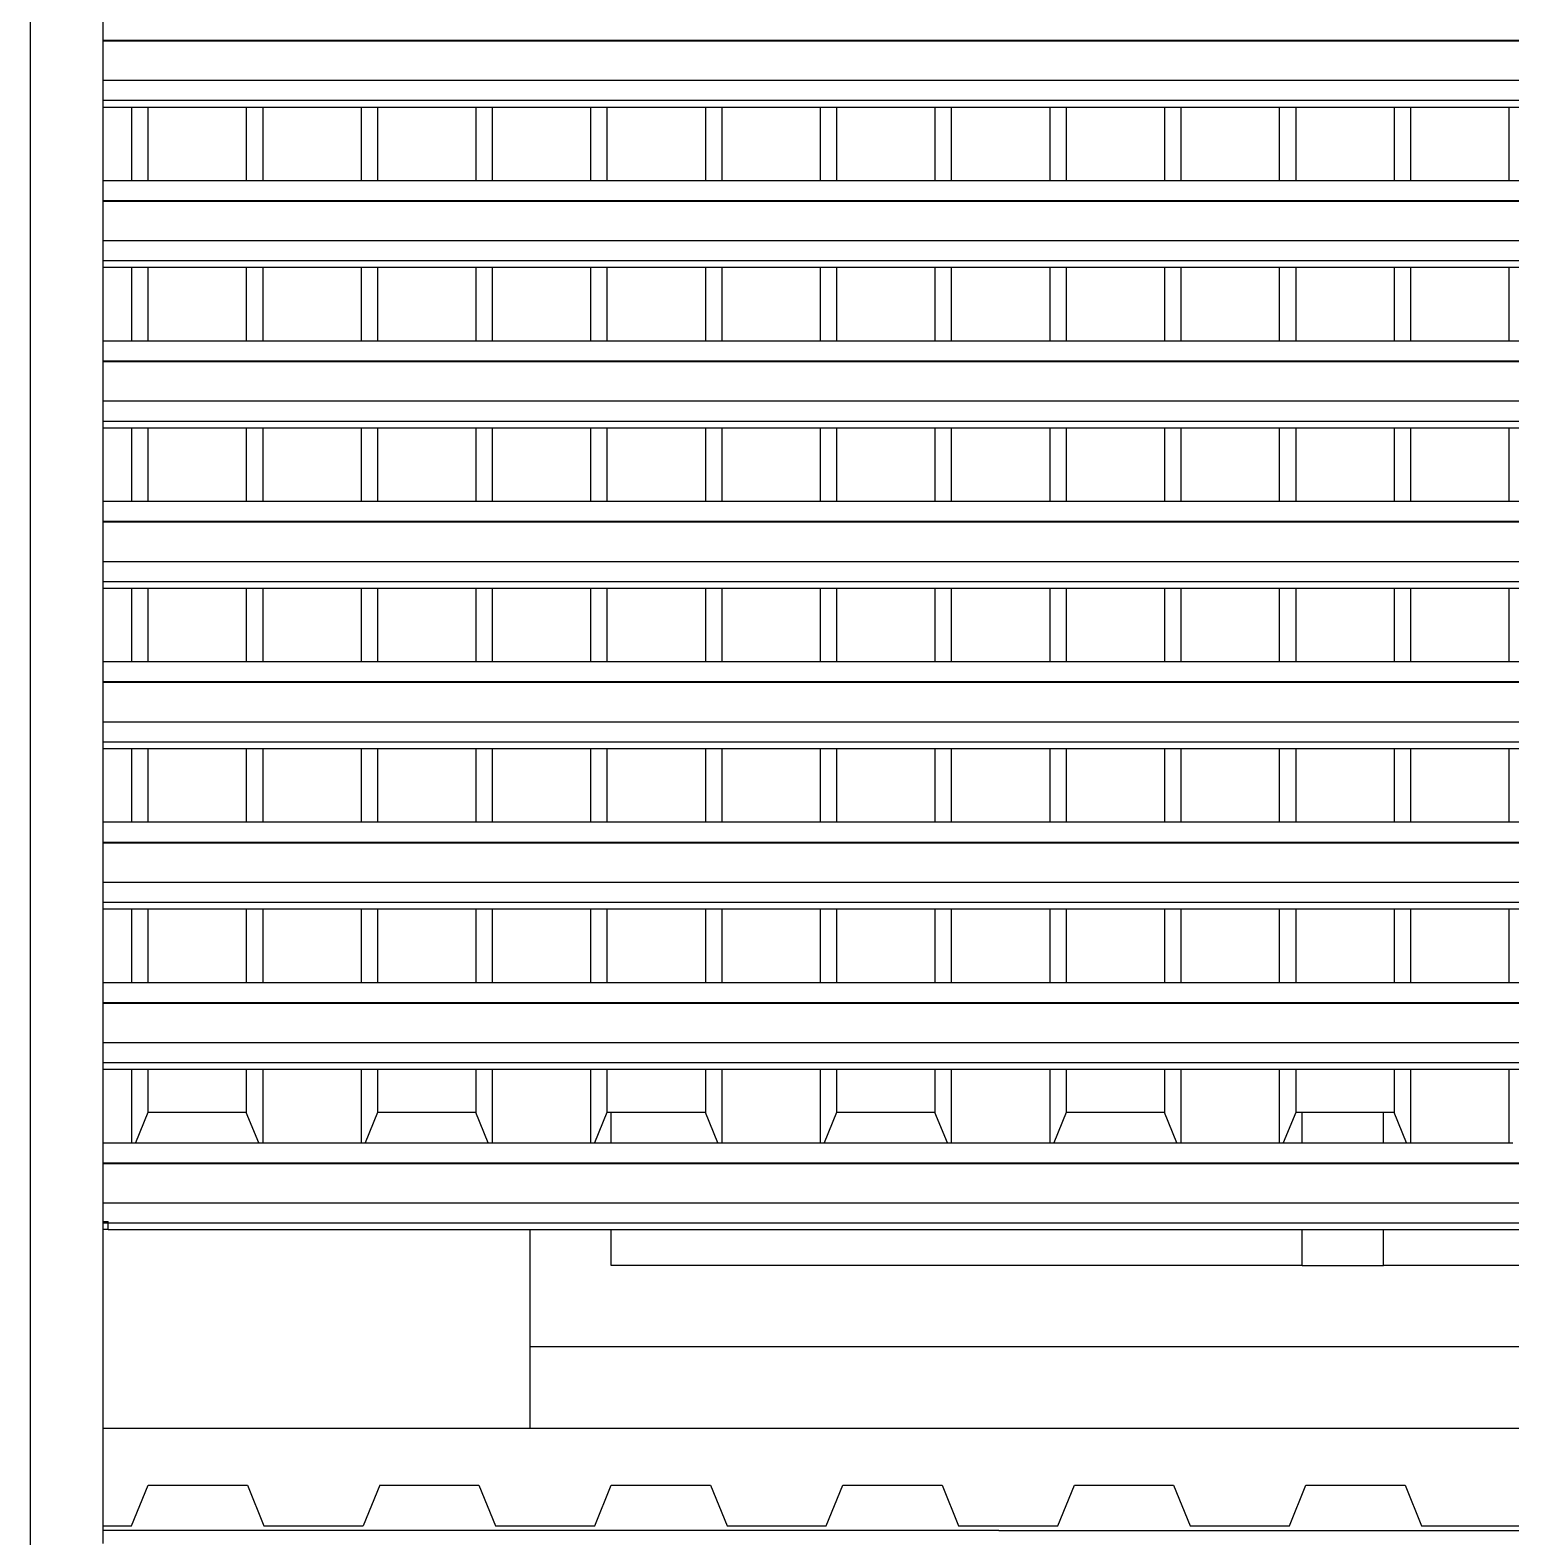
# Model space of a CAD drawing. Extents: x -92 to 92, y -11 to 21.
# Drawn here: x -32.155 to -30.333, y 14.25 to 16.104 of the extents above; entities that cross this region are included whole.
import ezdxf

# ---------------------------------------------------------------- set-up
doc = ezdxf.new("R2010")
doc.units = 0
doc.layers.get('0').update_dxf_attribs({"linetype": 'CONTINUOUS'})

msp = doc.modelspace()

# ---------------------------------------------------------------- linework, layer by layer
for p, q in [((-32.1547, 16.9527), (-32.1547, 11.0141)), ((-32.0647, 16.0915), (-32.0647, 16.1162)), ((-32.0647, 16.0915), (-29.151, 16.0915)), ((-32.0647, 16.0907), (-32.0647, 16.0915)), ((-32.0647, 16.0907), (-29.151, 16.0907)), ((-32.0647, 16.0422), (-32.0647, 16.0907)), ((-32.0647, 16.0422), (-29.151, 16.0422)), ((-32.0647, 16.0176), (-32.0647, 16.0422)), ((-32.0647, 16.0176), (-29.151, 16.0176)), ((-32.0647, 16.0093), (-32.0647, 16.0176)), ((-32.0647, 16.0093), (-32.03, 16.0093)), ((-32.0647, 15.9189), (-32.0647, 16.0093)), ((-32.03, 16.0093), (-32.03, 15.9189)), ((-32.03, 16.0093), (-32.0098, 16.0093)), ((-32.0098, 16.0093), (-32.0098, 15.9189)), ((-32.0098, 16.0093), (-31.8888, 16.0093)), ((-31.8888, 16.0093), (-31.8888, 15.9189)), ((-31.8888, 16.0093), (-31.8686, 16.0093)), ((-31.8686, 16.0093), (-31.8686, 15.9189)), ((-31.8686, 16.0093), (-31.7476, 16.0093)), ((-31.7476, 16.0093), (-31.7476, 15.9189)), ((-31.7476, 16.0093), (-31.7274, 16.0093)), ((-31.7274, 16.0093), (-31.7274, 15.9189)), ((-31.7274, 16.0093), (-31.6064, 16.0093)), ((-31.6064, 16.0093), (-31.6064, 15.9189)), ((-31.6064, 16.0093), (-31.5862, 16.0093)), ((-31.5862, 16.0093), (-31.5862, 15.9189)), ((-31.5862, 16.0093), (-31.4652, 16.0093)), ((-31.4652, 16.0093), (-31.4652, 15.9189)), ((-31.4652, 16.0093), (-31.445, 16.0093)), ((-31.445, 16.0093), (-31.445, 15.9189)), ((-31.445, 16.0093), (-31.3239, 16.0093)), ((-31.3239, 16.0093), (-31.3239, 15.9189)), ((-31.3239, 16.0093), (-31.3038, 16.0093)), ((-31.3038, 16.0093), (-31.3038, 15.9189)), ((-31.3038, 16.0093), (-31.1827, 16.0093)), ((-31.1827, 16.0093), (-31.1827, 15.9189)), ((-31.1827, 16.0093), (-31.1626, 16.0093)), ((-31.1626, 16.0093), (-31.1626, 15.9189)), ((-31.1626, 16.0093), (-31.0415, 16.0093)), ((-31.0415, 16.0093), (-31.0415, 15.9189)), ((-31.0415, 16.0093), (-31.0214, 16.0093)), ((-31.0214, 16.0093), (-31.0214, 15.9189)), ((-31.0214, 16.0093), (-30.9003, 16.0093)), ((-30.9003, 16.0093), (-30.9003, 15.9189)), ((-30.9003, 16.0093), (-30.8802, 16.0093)), ((-30.8802, 16.0093), (-30.8802, 15.9189)), ((-30.8802, 16.0093), (-30.7591, 16.0093)), ((-30.7591, 16.0093), (-30.7591, 15.9189)), ((-30.7591, 16.0093), (-30.7389, 16.0093)), ((-30.7389, 16.0093), (-30.7389, 15.9189)), ((-30.7389, 16.0093), (-30.6179, 16.0093)), ((-30.6179, 16.0093), (-30.6179, 15.9189)), ((-30.6179, 16.0093), (-30.5977, 16.0093)), ((-30.5977, 16.0093), (-30.5977, 15.9189)), ((-30.5977, 16.0093), (-30.4767, 16.0093)), ((-30.4767, 16.0093), (-30.4767, 15.9189)), ((-30.4767, 16.0093), (-30.4565, 16.0093)), ((-30.4565, 16.0093), (-30.4565, 15.9189)), ((-30.4565, 16.0093), (-30.3355, 16.0093)), ((-30.3355, 16.0093), (-30.3355, 15.9189)), ((-30.3355, 16.0093), (-30.3153, 16.0093)), ((-32.0647, 15.9189), (-32.03, 15.9189)), ((-32.0647, 15.8943), (-32.0647, 15.9189)), ((-32.03, 15.9189), (-32.0098, 15.9189)), ((-32.0098, 15.9189), (-31.8888, 15.9189)), ((-31.8888, 15.9189), (-31.8686, 15.9189)), ((-31.8686, 15.9189), (-31.7476, 15.9189)), ((-31.7476, 15.9189), (-31.7274, 15.9189)), ((-31.7274, 15.9189), (-31.6064, 15.9189)), ((-31.6064, 15.9189), (-31.5862, 15.9189)), ((-31.5862, 15.9189), (-31.4652, 15.9189)), ((-31.4652, 15.9189), (-31.445, 15.9189)), ((-31.445, 15.9189), (-31.3239, 15.9189)), ((-31.3239, 15.9189), (-31.3038, 15.9189)), ((-31.3038, 15.9189), (-31.1827, 15.9189)), ((-31.1827, 15.9189), (-31.1626, 15.9189)), ((-31.1626, 15.9189), (-31.0415, 15.9189)), ((-31.0415, 15.9189), (-31.0214, 15.9189)), ((-31.0214, 15.9189), (-30.9003, 15.9189)), ((-30.9003, 15.9189), (-30.8802, 15.9189)), ((-30.8802, 15.9189), (-30.7591, 15.9189)), ((-30.7591, 15.9189), (-30.7389, 15.9189)), ((-30.7389, 15.9189), (-30.6179, 15.9189)), ((-30.6179, 15.9189), (-30.5977, 15.9189)), ((-30.5977, 15.9189), (-30.4767, 15.9189)), ((-30.4767, 15.9189), (-30.4565, 15.9189)), ((-30.4565, 15.9189), (-30.3355, 15.9189)), ((-30.3355, 15.9189), (-30.3153, 15.9189)), ((-32.0647, 15.8943), (-29.151, 15.8943)), ((-32.0647, 15.8934), (-32.0647, 15.8943)), ((-32.0647, 15.8934), (-29.151, 15.8934)), ((-32.0647, 15.8449), (-32.0647, 15.8934)), ((-32.0647, 15.8449), (-29.151, 15.8449)), ((-32.0647, 15.8203), (-32.0647, 15.8449)), ((-32.0647, 15.8203), (-29.151, 15.8203)), ((-32.0647, 15.8121), (-32.0647, 15.8203)), ((-32.0647, 15.8121), (-32.03, 15.8121)), ((-32.0647, 15.7216), (-32.0647, 15.8121)), ((-32.03, 15.8121), (-32.03, 15.7216)), ((-32.03, 15.8121), (-32.0098, 15.8121)), ((-32.0098, 15.8121), (-32.0098, 15.7216)), ((-32.0098, 15.8121), (-31.8888, 15.8121)), ((-31.8888, 15.8121), (-31.8888, 15.7216)), ((-31.8888, 15.8121), (-31.8686, 15.8121)), ((-31.8686, 15.8121), (-31.8686, 15.7216)), ((-31.8686, 15.8121), (-31.7476, 15.8121)), ((-31.7476, 15.8121), (-31.7476, 15.7216)), ((-31.7476, 15.8121), (-31.7274, 15.8121)), ((-31.7274, 15.8121), (-31.7274, 15.7216)), ((-31.7274, 15.8121), (-31.6064, 15.8121)), ((-31.6064, 15.8121), (-31.6064, 15.7216)), ((-31.6064, 15.8121), (-31.5862, 15.8121)), ((-31.5862, 15.8121), (-31.5862, 15.7216)), ((-31.5862, 15.8121), (-31.4652, 15.8121)), ((-31.4652, 15.8121), (-31.4652, 15.7216)), ((-31.4652, 15.8121), (-31.445, 15.8121)), ((-31.445, 15.8121), (-31.445, 15.7216)), ((-31.445, 15.8121), (-31.3239, 15.8121)), ((-31.3239, 15.8121), (-31.3239, 15.7216)), ((-31.3239, 15.8121), (-31.3038, 15.8121)), ((-31.3038, 15.8121), (-31.3038, 15.7216)), ((-31.3038, 15.8121), (-31.1827, 15.8121)), ((-31.1827, 15.8121), (-31.1827, 15.7216)), ((-31.1827, 15.8121), (-31.1626, 15.8121)), ((-31.1626, 15.8121), (-31.1626, 15.7216)), ((-31.1626, 15.8121), (-31.0415, 15.8121)), ((-31.0415, 15.8121), (-31.0415, 15.7216)), ((-31.0415, 15.8121), (-31.0214, 15.8121)), ((-31.0214, 15.8121), (-31.0214, 15.7216)), ((-31.0214, 15.8121), (-30.9003, 15.8121)), ((-30.9003, 15.8121), (-30.9003, 15.7216)), ((-30.9003, 15.8121), (-30.8802, 15.8121)), ((-30.8802, 15.8121), (-30.8802, 15.7216)), ((-30.8802, 15.8121), (-30.7591, 15.8121)), ((-30.7591, 15.8121), (-30.7591, 15.7216)), ((-30.7591, 15.8121), (-30.7389, 15.8121)), ((-30.7389, 15.8121), (-30.7389, 15.7216)), ((-30.7389, 15.8121), (-30.6179, 15.8121)), ((-30.6179, 15.8121), (-30.6179, 15.7216)), ((-30.6179, 15.8121), (-30.5977, 15.8121)), ((-30.5977, 15.8121), (-30.5977, 15.7216)), ((-30.5977, 15.8121), (-30.4767, 15.8121)), ((-30.4767, 15.8121), (-30.4767, 15.7216)), ((-30.4767, 15.8121), (-30.4565, 15.8121)), ((-30.4565, 15.8121), (-30.4565, 15.7216)), ((-30.4565, 15.8121), (-30.3355, 15.8121)), ((-30.3355, 15.8121), (-30.3355, 15.7216)), ((-30.3355, 15.8121), (-30.3153, 15.8121)), ((-32.0647, 15.7216), (-32.03, 15.7216)), ((-32.0647, 15.697), (-32.0647, 15.7216)), ((-32.03, 15.7216), (-32.0098, 15.7216)), ((-32.0098, 15.7216), (-31.8888, 15.7216)), ((-31.8888, 15.7216), (-31.8686, 15.7216)), ((-31.8686, 15.7216), (-31.7476, 15.7216)), ((-31.7476, 15.7216), (-31.7274, 15.7216)), ((-31.7274, 15.7216), (-31.6064, 15.7216)), ((-31.6064, 15.7216), (-31.5862, 15.7216)), ((-31.5862, 15.7216), (-31.4652, 15.7216)), ((-31.4652, 15.7216), (-31.445, 15.7216)), ((-31.445, 15.7216), (-31.3239, 15.7216)), ((-31.3239, 15.7216), (-31.3038, 15.7216)), ((-31.3038, 15.7216), (-31.1827, 15.7216)), ((-31.1827, 15.7216), (-31.1626, 15.7216)), ((-31.1626, 15.7216), (-31.0415, 15.7216)), ((-31.0415, 15.7216), (-31.0214, 15.7216)), ((-31.0214, 15.7216), (-30.9003, 15.7216)), ((-30.9003, 15.7216), (-30.8802, 15.7216)), ((-30.8802, 15.7216), (-30.7591, 15.7216)), ((-30.7591, 15.7216), (-30.7389, 15.7216)), ((-30.7389, 15.7216), (-30.6179, 15.7216)), ((-30.6179, 15.7216), (-30.5977, 15.7216)), ((-30.5977, 15.7216), (-30.4767, 15.7216)), ((-30.4767, 15.7216), (-30.4565, 15.7216)), ((-30.4565, 15.7216), (-30.3355, 15.7216)), ((-30.3355, 15.7216), (-30.3153, 15.7216)), ((-32.0647, 15.697), (-29.151, 15.697)), ((-32.0647, 15.6962), (-32.0647, 15.697)), ((-32.0647, 15.6962), (-29.151, 15.6962)), ((-32.0647, 15.6477), (-32.0647, 15.6962)), ((-32.0647, 15.6477), (-29.151, 15.6477)), ((-32.0647, 15.623), (-32.0647, 15.6477)), ((-32.0647, 15.623), (-29.151, 15.623)), ((-32.0647, 15.6148), (-32.0647, 15.623)), ((-32.0647, 15.6148), (-32.03, 15.6148)), ((-32.0647, 15.5244), (-32.0647, 15.6148)), ((-32.03, 15.6148), (-32.03, 15.5244)), ((-32.03, 15.6148), (-32.0098, 15.6148)), ((-32.0098, 15.6148), (-32.0098, 15.5244)), ((-32.0098, 15.6148), (-31.8888, 15.6148)), ((-31.8888, 15.6148), (-31.8888, 15.5244)), ((-31.8888, 15.6148), (-31.8686, 15.6148)), ((-31.8686, 15.6148), (-31.8686, 15.5244)), ((-31.8686, 15.6148), (-31.7476, 15.6148)), ((-31.7476, 15.6148), (-31.7476, 15.5244)), ((-31.7476, 15.6148), (-31.7274, 15.6148)), ((-31.7274, 15.6148), (-31.7274, 15.5244)), ((-31.7274, 15.6148), (-31.6064, 15.6148)), ((-31.6064, 15.6148), (-31.6064, 15.5244)), ((-31.6064, 15.6148), (-31.5862, 15.6148)), ((-31.5862, 15.6148), (-31.5862, 15.5244)), ((-31.5862, 15.6148), (-31.4652, 15.6148)), ((-31.4652, 15.6148), (-31.4652, 15.5244)), ((-31.4652, 15.6148), (-31.445, 15.6148)), ((-31.445, 15.6148), (-31.445, 15.5244)), ((-31.445, 15.6148), (-31.3239, 15.6148)), ((-31.3239, 15.6148), (-31.3239, 15.5244)), ((-31.3239, 15.6148), (-31.3038, 15.6148)), ((-31.3038, 15.6148), (-31.3038, 15.5244)), ((-31.3038, 15.6148), (-31.1827, 15.6148)), ((-31.1827, 15.6148), (-31.1827, 15.5244)), ((-31.1827, 15.6148), (-31.1626, 15.6148)), ((-31.1626, 15.6148), (-31.1626, 15.5244)), ((-31.1626, 15.6148), (-31.0415, 15.6148)), ((-31.0415, 15.6148), (-31.0415, 15.5244)), ((-31.0415, 15.6148), (-31.0214, 15.6148)), ((-31.0214, 15.6148), (-31.0214, 15.5244)), ((-31.0214, 15.6148), (-30.9003, 15.6148)), ((-30.9003, 15.6148), (-30.9003, 15.5244)), ((-30.9003, 15.6148), (-30.8802, 15.6148)), ((-30.8802, 15.6148), (-30.8802, 15.5244)), ((-30.8802, 15.6148), (-30.7591, 15.6148)), ((-30.7591, 15.6148), (-30.7591, 15.5244)), ((-30.7591, 15.6148), (-30.7389, 15.6148)), ((-30.7389, 15.6148), (-30.7389, 15.5244)), ((-30.7389, 15.6148), (-30.6179, 15.6148)), ((-30.6179, 15.6148), (-30.6179, 15.5244)), ((-30.6179, 15.6148), (-30.5977, 15.6148)), ((-30.5977, 15.6148), (-30.5977, 15.5244)), ((-30.5977, 15.6148), (-30.4767, 15.6148)), ((-30.4767, 15.6148), (-30.4767, 15.5244)), ((-30.4767, 15.6148), (-30.4565, 15.6148)), ((-30.4565, 15.6148), (-30.4565, 15.5244)), ((-30.4565, 15.6148), (-30.3355, 15.6148)), ((-30.3355, 15.6148), (-30.3355, 15.5244)), ((-30.3355, 15.6148), (-30.3153, 15.6148)), ((-32.0647, 15.5244), (-32.03, 15.5244)), ((-32.0647, 15.4997), (-32.0647, 15.5244)), ((-32.03, 15.5244), (-32.0098, 15.5244)), ((-32.0098, 15.5244), (-31.8888, 15.5244)), ((-31.8888, 15.5244), (-31.8686, 15.5244)), ((-31.8686, 15.5244), (-31.7476, 15.5244)), ((-31.7476, 15.5244), (-31.7274, 15.5244)), ((-31.7274, 15.5244), (-31.6064, 15.5244)), ((-31.6064, 15.5244), (-31.5862, 15.5244)), ((-31.5862, 15.5244), (-31.4652, 15.5244)), ((-31.4652, 15.5244), (-31.445, 15.5244)), ((-31.445, 15.5244), (-31.3239, 15.5244)), ((-31.3239, 15.5244), (-31.3038, 15.5244)), ((-31.3038, 15.5244), (-31.1827, 15.5244)), ((-31.1827, 15.5244), (-31.1626, 15.5244)), ((-31.1626, 15.5244), (-31.0415, 15.5244)), ((-31.0415, 15.5244), (-31.0214, 15.5244)), ((-31.0214, 15.5244), (-30.9003, 15.5244)), ((-30.9003, 15.5244), (-30.8802, 15.5244)), ((-30.8802, 15.5244), (-30.7591, 15.5244)), ((-30.7591, 15.5244), (-30.7389, 15.5244)), ((-30.7389, 15.5244), (-30.6179, 15.5244)), ((-30.6179, 15.5244), (-30.5977, 15.5244)), ((-30.5977, 15.5244), (-30.4767, 15.5244)), ((-30.4767, 15.5244), (-30.4565, 15.5244)), ((-30.4565, 15.5244), (-30.3355, 15.5244)), ((-30.3355, 15.5244), (-30.3153, 15.5244)), ((-32.0647, 15.4997), (-29.151, 15.4997)), ((-32.0647, 15.4989), (-32.0647, 15.4997)), ((-32.0647, 15.4989), (-29.151, 15.4989)), ((-32.0647, 15.4504), (-32.0647, 15.4989)), ((-32.0647, 15.4504), (-29.151, 15.4504)), ((-32.0647, 15.4257), (-32.0647, 15.4504)), ((-32.0647, 15.4257), (-29.151, 15.4257)), ((-32.0647, 15.4175), (-32.0647, 15.4257)), ((-32.0647, 15.4175), (-32.03, 15.4175)), ((-32.0647, 15.3271), (-32.0647, 15.4175)), ((-32.03, 15.4175), (-32.03, 15.3271)), ((-32.03, 15.4175), (-32.0098, 15.4175)), ((-32.0098, 15.4175), (-32.0098, 15.3271)), ((-32.0098, 15.4175), (-31.8888, 15.4175)), ((-31.8888, 15.4175), (-31.8888, 15.3271)), ((-31.8888, 15.4175), (-31.8686, 15.4175)), ((-31.8686, 15.4175), (-31.8686, 15.3271)), ((-31.8686, 15.4175), (-31.7476, 15.4175)), ((-31.7476, 15.4175), (-31.7476, 15.3271)), ((-31.7476, 15.4175), (-31.7274, 15.4175)), ((-31.7274, 15.4175), (-31.7274, 15.3271)), ((-31.7274, 15.4175), (-31.6064, 15.4175)), ((-31.6064, 15.4175), (-31.6064, 15.3271)), ((-31.6064, 15.4175), (-31.5862, 15.4175)), ((-31.5862, 15.4175), (-31.5862, 15.3271)), ((-31.5862, 15.4175), (-31.4652, 15.4175)), ((-31.4652, 15.4175), (-31.4652, 15.3271)), ((-31.4652, 15.4175), (-31.445, 15.4175)), ((-31.445, 15.4175), (-31.445, 15.3271)), ((-31.445, 15.4175), (-31.3239, 15.4175)), ((-31.3239, 15.4175), (-31.3239, 15.3271)), ((-31.3239, 15.4175), (-31.3038, 15.4175)), ((-31.3038, 15.4175), (-31.3038, 15.3271)), ((-31.3038, 15.4175), (-31.1827, 15.4175)), ((-31.1827, 15.4175), (-31.1827, 15.3271)), ((-31.1827, 15.4175), (-31.1626, 15.4175)), ((-31.1626, 15.4175), (-31.1626, 15.3271)), ((-31.1626, 15.4175), (-31.0415, 15.4175)), ((-31.0415, 15.4175), (-31.0415, 15.3271)), ((-31.0415, 15.4175), (-31.0214, 15.4175)), ((-31.0214, 15.4175), (-31.0214, 15.3271)), ((-31.0214, 15.4175), (-30.9003, 15.4175)), ((-30.9003, 15.4175), (-30.9003, 15.3271)), ((-30.9003, 15.4175), (-30.8802, 15.4175)), ((-30.8802, 15.4175), (-30.8802, 15.3271)), ((-30.8802, 15.4175), (-30.7591, 15.4175)), ((-30.7591, 15.4175), (-30.7591, 15.3271)), ((-30.7591, 15.4175), (-30.7389, 15.4175)), ((-30.7389, 15.4175), (-30.7389, 15.3271)), ((-30.7389, 15.4175), (-30.6179, 15.4175)), ((-30.6179, 15.4175), (-30.6179, 15.3271)), ((-30.6179, 15.4175), (-30.5977, 15.4175)), ((-30.5977, 15.4175), (-30.5977, 15.3271)), ((-30.5977, 15.4175), (-30.4767, 15.4175)), ((-30.4767, 15.4175), (-30.4767, 15.3271)), ((-30.4767, 15.4175), (-30.4565, 15.4175)), ((-30.4565, 15.4175), (-30.4565, 15.3271)), ((-30.4565, 15.4175), (-30.3355, 15.4175)), ((-30.3355, 15.4175), (-30.3355, 15.3271)), ((-30.3355, 15.4175), (-30.3153, 15.4175)), ((-32.0647, 15.3271), (-32.03, 15.3271)), ((-32.0647, 15.3024), (-32.0647, 15.3271)), ((-32.03, 15.3271), (-32.0098, 15.3271)), ((-32.0098, 15.3271), (-31.8888, 15.3271)), ((-31.8888, 15.3271), (-31.8686, 15.3271)), ((-31.8686, 15.3271), (-31.7476, 15.3271)), ((-31.7476, 15.3271), (-31.7274, 15.3271)), ((-31.7274, 15.3271), (-31.6064, 15.3271)), ((-31.6064, 15.3271), (-31.5862, 15.3271)), ((-31.5862, 15.3271), (-31.4652, 15.3271)), ((-31.4652, 15.3271), (-31.445, 15.3271)), ((-31.445, 15.3271), (-31.3239, 15.3271)), ((-31.3239, 15.3271), (-31.3038, 15.3271)), ((-31.3038, 15.3271), (-31.1827, 15.3271)), ((-31.1827, 15.3271), (-31.1626, 15.3271)), ((-31.1626, 15.3271), (-31.0415, 15.3271)), ((-31.0415, 15.3271), (-31.0214, 15.3271)), ((-31.0214, 15.3271), (-30.9003, 15.3271)), ((-30.9003, 15.3271), (-30.8802, 15.3271)), ((-30.8802, 15.3271), (-30.7591, 15.3271)), ((-30.7591, 15.3271), (-30.7389, 15.3271)), ((-30.7389, 15.3271), (-30.6179, 15.3271)), ((-30.6179, 15.3271), (-30.5977, 15.3271)), ((-30.5977, 15.3271), (-30.4767, 15.3271)), ((-30.4767, 15.3271), (-30.4565, 15.3271)), ((-30.4565, 15.3271), (-30.3355, 15.3271)), ((-30.3355, 15.3271), (-30.3153, 15.3271)), ((-32.0647, 15.3024), (-29.151, 15.3024)), ((-32.0647, 15.3016), (-32.0647, 15.3024)), ((-32.0647, 15.3016), (-29.151, 15.3016)), ((-32.0647, 15.2531), (-32.0647, 15.3016)), ((-32.0647, 15.2531), (-29.151, 15.2531)), ((-32.0647, 15.2284), (-32.0647, 15.2531)), ((-32.0647, 15.2284), (-29.151, 15.2284)), ((-32.0647, 15.2202), (-32.0647, 15.2284)), ((-32.0647, 15.2202), (-32.03, 15.2202)), ((-32.0647, 15.1298), (-32.0647, 15.2202)), ((-32.03, 15.2202), (-32.03, 15.1298)), ((-32.03, 15.2202), (-32.0098, 15.2202)), ((-32.0098, 15.2202), (-32.0098, 15.1298)), ((-32.0098, 15.2202), (-31.8888, 15.2202)), ((-31.8888, 15.2202), (-31.8888, 15.1298)), ((-31.8888, 15.2202), (-31.8686, 15.2202)), ((-31.8686, 15.2202), (-31.8686, 15.1298)), ((-31.8686, 15.2202), (-31.7476, 15.2202)), ((-31.7476, 15.2202), (-31.7476, 15.1298)), ((-31.7476, 15.2202), (-31.7274, 15.2202)), ((-31.7274, 15.2202), (-31.7274, 15.1298)), ((-31.7274, 15.2202), (-31.6064, 15.2202)), ((-31.6064, 15.2202), (-31.6064, 15.1298)), ((-31.6064, 15.2202), (-31.5862, 15.2202)), ((-31.5862, 15.2202), (-31.5862, 15.1298)), ((-31.5862, 15.2202), (-31.4652, 15.2202)), ((-31.4652, 15.2202), (-31.4652, 15.1298)), ((-31.4652, 15.2202), (-31.445, 15.2202)), ((-31.445, 15.2202), (-31.445, 15.1298)), ((-31.445, 15.2202), (-31.3239, 15.2202)), ((-31.3239, 15.2202), (-31.3239, 15.1298)), ((-31.3239, 15.2202), (-31.3038, 15.2202)), ((-31.3038, 15.2202), (-31.3038, 15.1298)), ((-31.3038, 15.2202), (-31.1827, 15.2202)), ((-31.1827, 15.2202), (-31.1827, 15.1298)), ((-31.1827, 15.2202), (-31.1626, 15.2202)), ((-31.1626, 15.2202), (-31.1626, 15.1298)), ((-31.1626, 15.2202), (-31.0415, 15.2202)), ((-31.0415, 15.2202), (-31.0415, 15.1298)), ((-31.0415, 15.2202), (-31.0214, 15.2202)), ((-31.0214, 15.2202), (-31.0214, 15.1298)), ((-31.0214, 15.2202), (-30.9003, 15.2202)), ((-30.9003, 15.2202), (-30.9003, 15.1298)), ((-30.9003, 15.2202), (-30.8802, 15.2202)), ((-30.8802, 15.2202), (-30.8802, 15.1298)), ((-30.8802, 15.2202), (-30.7591, 15.2202)), ((-30.7591, 15.2202), (-30.7591, 15.1298)), ((-30.7591, 15.2202), (-30.7389, 15.2202)), ((-30.7389, 15.2202), (-30.7389, 15.1298)), ((-30.7389, 15.2202), (-30.6179, 15.2202)), ((-30.6179, 15.2202), (-30.6179, 15.1298)), ((-30.6179, 15.2202), (-30.5977, 15.2202)), ((-30.5977, 15.2202), (-30.5977, 15.1298)), ((-30.5977, 15.2202), (-30.4767, 15.2202)), ((-30.4767, 15.2202), (-30.4767, 15.1298)), ((-30.4767, 15.2202), (-30.4565, 15.2202)), ((-30.4565, 15.2202), (-30.4565, 15.1298)), ((-30.4565, 15.2202), (-30.3355, 15.2202)), ((-30.3355, 15.2202), (-30.3355, 15.1298)), ((-30.3355, 15.2202), (-30.3153, 15.2202)), ((-32.0647, 15.1298), (-32.03, 15.1298)), ((-32.0647, 15.1051), (-32.0647, 15.1298)), ((-32.03, 15.1298), (-32.0098, 15.1298)), ((-32.0098, 15.1298), (-31.8888, 15.1298)), ((-31.8888, 15.1298), (-31.8686, 15.1298)), ((-31.8686, 15.1298), (-31.7476, 15.1298)), ((-31.7476, 15.1298), (-31.7274, 15.1298)), ((-31.7274, 15.1298), (-31.6064, 15.1298)), ((-31.6064, 15.1298), (-31.5862, 15.1298)), ((-31.5862, 15.1298), (-31.4652, 15.1298)), ((-31.4652, 15.1298), (-31.445, 15.1298)), ((-31.445, 15.1298), (-31.3239, 15.1298)), ((-31.3239, 15.1298), (-31.3038, 15.1298)), ((-31.3038, 15.1298), (-31.1827, 15.1298)), ((-31.1827, 15.1298), (-31.1626, 15.1298)), ((-31.1626, 15.1298), (-31.0415, 15.1298)), ((-31.0415, 15.1298), (-31.0214, 15.1298)), ((-31.0214, 15.1298), (-30.9003, 15.1298)), ((-30.9003, 15.1298), (-30.8802, 15.1298)), ((-30.8802, 15.1298), (-30.7591, 15.1298)), ((-30.7591, 15.1298), (-30.7389, 15.1298)), ((-30.7389, 15.1298), (-30.6179, 15.1298)), ((-30.6179, 15.1298), (-30.5977, 15.1298)), ((-30.5977, 15.1298), (-30.4767, 15.1298)), ((-30.4767, 15.1298), (-30.4565, 15.1298)), ((-30.4565, 15.1298), (-30.3355, 15.1298)), ((-30.3355, 15.1298), (-30.3153, 15.1298)), ((-32.0647, 15.1051), (-29.151, 15.1051)), ((-32.0647, 15.1043), (-32.0647, 15.1051)), ((-32.0647, 15.1043), (-29.151, 15.1043)), ((-32.0647, 15.0558), (-32.0647, 15.1043)), ((-32.0647, 15.0558), (-29.151, 15.0558)), ((-32.0647, 15.0312), (-32.0647, 15.0558)), ((-32.0647, 15.0312), (-29.151, 15.0312)), ((-32.0647, 15.0229), (-32.0647, 15.0312)), ((-32.0647, 15.0229), (-32.03, 15.0229)), ((-32.0647, 14.9325), (-32.0647, 15.0229)), ((-32.03, 15.0229), (-32.03, 14.9325)), ((-32.03, 15.0229), (-32.0098, 15.0229)), ((-32.0098, 15.0229), (-32.0098, 14.9325)), ((-32.0098, 15.0229), (-31.8888, 15.0229)), ((-31.8888, 15.0229), (-31.8888, 14.9325)), ((-31.8888, 15.0229), (-31.8686, 15.0229)), ((-31.8686, 15.0229), (-31.8686, 14.9325)), ((-31.8686, 15.0229), (-31.7476, 15.0229)), ((-31.7476, 15.0229), (-31.7476, 14.9325)), ((-31.7476, 15.0229), (-31.7274, 15.0229)), ((-31.7274, 15.0229), (-31.7274, 14.9325)), ((-31.7274, 15.0229), (-31.6064, 15.0229)), ((-31.6064, 15.0229), (-31.6064, 14.9325)), ((-31.6064, 15.0229), (-31.5862, 15.0229)), ((-31.5862, 15.0229), (-31.5862, 14.9325)), ((-31.5862, 15.0229), (-31.4652, 15.0229)), ((-31.4652, 15.0229), (-31.4652, 14.9325)), ((-31.4652, 15.0229), (-31.445, 15.0229)), ((-31.445, 15.0229), (-31.445, 14.9325)), ((-31.445, 15.0229), (-31.3239, 15.0229)), ((-31.3239, 15.0229), (-31.3239, 14.9325)), ((-31.3239, 15.0229), (-31.3038, 15.0229)), ((-31.3038, 15.0229), (-31.3038, 14.9325)), ((-31.3038, 15.0229), (-31.1827, 15.0229)), ((-31.1827, 15.0229), (-31.1827, 14.9325)), ((-31.1827, 15.0229), (-31.1626, 15.0229)), ((-31.1626, 15.0229), (-31.1626, 14.9325)), ((-31.1626, 15.0229), (-31.0415, 15.0229)), ((-31.0415, 15.0229), (-31.0415, 14.9325)), ((-31.0415, 15.0229), (-31.0214, 15.0229)), ((-31.0214, 15.0229), (-31.0214, 14.9325)), ((-31.0214, 15.0229), (-30.9003, 15.0229)), ((-30.9003, 15.0229), (-30.9003, 14.9325)), ((-30.9003, 15.0229), (-30.8802, 15.0229)), ((-30.8802, 15.0229), (-30.8802, 14.9325)), ((-30.8802, 15.0229), (-30.7591, 15.0229)), ((-30.7591, 15.0229), (-30.7591, 14.9325)), ((-30.7591, 15.0229), (-30.7389, 15.0229)), ((-30.7389, 15.0229), (-30.7389, 14.9325)), ((-30.7389, 15.0229), (-30.6179, 15.0229)), ((-30.6179, 15.0229), (-30.6179, 14.9325)), ((-30.6179, 15.0229), (-30.5977, 15.0229)), ((-30.5977, 15.0229), (-30.5977, 14.9325)), ((-30.5977, 15.0229), (-30.4767, 15.0229)), ((-30.4767, 15.0229), (-30.4767, 14.9325)), ((-30.4767, 15.0229), (-30.4565, 15.0229)), ((-30.4565, 15.0229), (-30.4565, 14.9325)), ((-30.4565, 15.0229), (-30.3355, 15.0229)), ((-30.3355, 15.0229), (-30.3355, 14.9325)), ((-30.3355, 15.0229), (-30.3153, 15.0229)), ((-32.0647, 14.9325), (-32.03, 14.9325)), ((-32.0647, 14.9079), (-32.0647, 14.9325)), ((-32.03, 14.9325), (-32.0098, 14.9325)), ((-32.0098, 14.9325), (-31.8888, 14.9325)), ((-31.8888, 14.9325), (-31.8686, 14.9325)), ((-31.8686, 14.9325), (-31.7476, 14.9325)), ((-31.7476, 14.9325), (-31.7274, 14.9325)), ((-31.7274, 14.9325), (-31.6064, 14.9325)), ((-31.6064, 14.9325), (-31.5862, 14.9325)), ((-31.5862, 14.9325), (-31.4652, 14.9325)), ((-31.4652, 14.9325), (-31.445, 14.9325)), ((-31.445, 14.9325), (-31.3239, 14.9325)), ((-31.3239, 14.9325), (-31.3038, 14.9325)), ((-31.3038, 14.9325), (-31.1827, 14.9325)), ((-31.1827, 14.9325), (-31.1626, 14.9325)), ((-31.1626, 14.9325), (-31.0415, 14.9325)), ((-31.0415, 14.9325), (-31.0214, 14.9325)), ((-31.0214, 14.9325), (-30.9003, 14.9325)), ((-30.9003, 14.9325), (-30.8802, 14.9325)), ((-30.8802, 14.9325), (-30.7591, 14.9325)), ((-30.7591, 14.9325), (-30.7389, 14.9325)), ((-30.7389, 14.9325), (-30.6179, 14.9325)), ((-30.6179, 14.9325), (-30.5977, 14.9325)), ((-30.5977, 14.9325), (-30.4767, 14.9325)), ((-30.4767, 14.9325), (-30.4565, 14.9325)), ((-30.4565, 14.9325), (-30.3355, 14.9325)), ((-30.3355, 14.9325), (-30.3153, 14.9325)), ((-32.0647, 14.9079), (-29.151, 14.9079)), ((-32.0647, 14.907), (-32.0647, 14.9079)), ((-32.0647, 14.907), (-29.151, 14.907)), ((-32.0647, 14.8585), (-32.0647, 14.907)), ((-32.0647, 14.8585), (-29.151, 14.8585)), ((-32.0647, 14.8339), (-32.0647, 14.8585)), ((-32.0647, 14.8339), (-29.151, 14.8339)), ((-32.0647, 14.8257), (-32.0647, 14.8339)), ((-32.0647, 14.8257), (-32.03, 14.8257)), ((-32.0647, 14.7352), (-32.0647, 14.8257)), ((-32.03, 14.8257), (-32.03, 14.7352)), ((-32.03, 14.8257), (-32.0098, 14.8257)), ((-32.0098, 14.8257), (-32.0098, 14.7725)), ((-32.0098, 14.8257), (-31.8888, 14.8257)), ((-31.8888, 14.8257), (-31.8888, 14.7725)), ((-31.8888, 14.8257), (-31.8686, 14.8257)), ((-31.8686, 14.8257), (-31.8686, 14.7352)), ((-31.8686, 14.8257), (-31.7476, 14.8257)), ((-31.7476, 14.8257), (-31.7476, 14.7352)), ((-31.7476, 14.8257), (-31.7274, 14.8257)), ((-31.7274, 14.8257), (-31.7274, 14.7725)), ((-31.7274, 14.8257), (-31.6064, 14.8257)), ((-31.6064, 14.8257), (-31.6064, 14.7725)), ((-31.6064, 14.8257), (-31.5862, 14.8257)), ((-31.5862, 14.8257), (-31.5862, 14.7352)), ((-31.5862, 14.8257), (-31.4652, 14.8257)), ((-31.4652, 14.8257), (-31.4652, 14.7352)), ((-31.4652, 14.8257), (-31.445, 14.8257)), ((-31.445, 14.8257), (-31.445, 14.7725)), ((-31.445, 14.8257), (-31.3239, 14.8257)), ((-31.3239, 14.8257), (-31.3239, 14.7725)), ((-31.3239, 14.8257), (-31.3038, 14.8257)), ((-31.3038, 14.8257), (-31.3038, 14.7352)), ((-31.3038, 14.8257), (-31.1827, 14.8257)), ((-31.1827, 14.8257), (-31.1827, 14.7352)), ((-31.1827, 14.8257), (-31.1626, 14.8257)), ((-31.1626, 14.8257), (-31.1626, 14.7725)), ((-31.1626, 14.8257), (-31.0415, 14.8257)), ((-31.0415, 14.8257), (-31.0415, 14.7725)), ((-31.0415, 14.8257), (-31.0214, 14.8257)), ((-31.0214, 14.8257), (-31.0214, 14.7352)), ((-31.0214, 14.8257), (-30.9003, 14.8257)), ((-30.9003, 14.8257), (-30.9003, 14.7352)), ((-30.9003, 14.8257), (-30.8802, 14.8257)), ((-30.8802, 14.8257), (-30.8802, 14.7725)), ((-30.8802, 14.8257), (-30.7591, 14.8257)), ((-30.7591, 14.8257), (-30.7591, 14.7725)), ((-30.7591, 14.8257), (-30.7389, 14.8257)), ((-30.7389, 14.8257), (-30.7389, 14.7352)), ((-30.7389, 14.8257), (-30.6179, 14.8257)), ((-30.6179, 14.8257), (-30.6179, 14.7352)), ((-30.6179, 14.8257), (-30.5977, 14.8257)), ((-30.5977, 14.8257), (-30.5977, 14.7725)), ((-30.5977, 14.8257), (-30.4767, 14.8257)), ((-30.4767, 14.8257), (-30.4767, 14.7725)), ((-30.4767, 14.8257), (-30.4565, 14.8257)), ((-30.4565, 14.8257), (-30.4565, 14.7352)), ((-30.4565, 14.8257), (-30.3355, 14.8257)), ((-30.3355, 14.8257), (-30.3355, 14.7352)), ((-30.3355, 14.8257), (-30.3153, 14.8257)), ((-32.0098, 14.7725), (-32.0251, 14.7352)), ((-31.8888, 14.7725), (-32.0098, 14.7725)), ((-31.8735, 14.7352), (-31.8888, 14.7725)), ((-31.7274, 14.7725), (-31.7426, 14.7352)), ((-31.6064, 14.7725), (-31.7274, 14.7725)), ((-31.5911, 14.7352), (-31.6064, 14.7725)), ((-31.445, 14.7725), (-31.4602, 14.7352)), ((-31.4397, 14.7725), (-31.445, 14.7725)), ((-31.4397, 14.7352), (-31.4397, 14.7725)), ((-31.3239, 14.7725), (-31.4397, 14.7725)), ((-31.3087, 14.7352), (-31.3239, 14.7725)), ((-31.1626, 14.7725), (-31.1778, 14.7352)), ((-31.0415, 14.7725), (-31.1626, 14.7725)), ((-31.0263, 14.7352), (-31.0415, 14.7725)), ((-30.8802, 14.7725), (-30.8954, 14.7352)), ((-30.7591, 14.7725), (-30.8802, 14.7725)), ((-30.7439, 14.7352), (-30.7591, 14.7725)), ((-30.5977, 14.7725), (-30.613, 14.7352)), ((-30.5897, 14.7725), (-30.5977, 14.7725)), ((-30.5897, 14.7352), (-30.5897, 14.7725)), ((-30.4897, 14.7725), (-30.5897, 14.7725)), ((-30.4897, 14.7352), (-30.4897, 14.7725)), ((-30.4767, 14.7725), (-30.4897, 14.7725)), ((-30.4615, 14.7352), (-30.4767, 14.7725)), ((-32.0647, 14.7352), (-32.03, 14.7352)), ((-32.0647, 14.7106), (-32.0647, 14.7352)), ((-32.03, 14.7352), (-32.0251, 14.7352)), ((-32.0251, 14.7352), (-31.8735, 14.7352)), ((-31.8735, 14.7352), (-31.8686, 14.7352)), ((-31.8686, 14.7352), (-31.7476, 14.7352)), ((-31.7476, 14.7352), (-31.7426, 14.7352)), ((-31.7426, 14.7352), (-31.5911, 14.7352)), ((-31.5911, 14.7352), (-31.5862, 14.7352)), ((-31.5862, 14.7352), (-31.4652, 14.7352)), ((-31.4652, 14.7352), (-31.4602, 14.7352)), ((-31.4602, 14.7352), (-31.4397, 14.7352)), ((-31.4397, 14.7352), (-31.3087, 14.7352)), ((-31.3087, 14.7352), (-31.3038, 14.7352)), ((-31.3038, 14.7352), (-31.1827, 14.7352)), ((-31.1827, 14.7352), (-31.1778, 14.7352)), ((-31.1778, 14.7352), (-31.0263, 14.7352)), ((-31.0263, 14.7352), (-31.0214, 14.7352)), ((-31.0214, 14.7352), (-30.9003, 14.7352)), ((-30.9003, 14.7352), (-30.8954, 14.7352)), ((-30.8954, 14.7352), (-30.7439, 14.7352)), ((-30.7439, 14.7352), (-30.7389, 14.7352)), ((-30.7389, 14.7352), (-30.6179, 14.7352)), ((-30.6179, 14.7352), (-30.613, 14.7352)), ((-30.613, 14.7352), (-30.5897, 14.7352)), ((-30.5897, 14.7352), (-30.4897, 14.7352)), ((-30.4897, 14.7352), (-30.4615, 14.7352)), ((-30.4615, 14.7352), (-30.4565, 14.7352)), ((-30.4565, 14.7352), (-30.3355, 14.7352)), ((-30.3355, 14.7352), (-30.3306, 14.7352)), ((-32.0647, 14.7106), (-29.151, 14.7106)), ((-32.0647, 14.7098), (-32.0647, 14.7106)), ((-32.0647, 14.7098), (-29.151, 14.7098)), ((-32.0647, 14.6613), (-32.0647, 14.7098)), ((-32.0647, 14.6613), (-29.151, 14.6613)), ((-32.0647, 14.6384), (-32.0647, 14.6613)), ((-32.0647, 14.6384), (-32.0587, 14.6384)), ((-32.0647, 14.6366), (-32.0647, 14.6384)), ((-32.0647, 14.6366), (-32.0587, 14.6366)), ((-32.0647, 14.6284), (-32.0647, 14.6366)), ((-32.0587, 14.6284), (-32.0647, 14.6284)), ((-32.0647, 14.3841), (-32.0647, 14.6284)), ((-32.0587, 14.6366), (-32.0587, 14.6384)), ((-32.0587, 14.6284), (-32.0587, 14.6366)), ((-32.0587, 14.6366), (-29.151, 14.6366)), ((-32.0587, 14.6284), (-31.5397, 14.6284)), ((-31.5397, 14.4841), (-31.5397, 14.6284)), ((-31.5397, 14.6284), (-31.4397, 14.6284)), ((-31.4397, 14.5841), (-31.4397, 14.6284)), ((-31.4397, 14.6284), (-30.5897, 14.6284)), ((-30.5897, 14.5841), (-30.5897, 14.6284)), ((-30.5897, 14.6284), (-30.4897, 14.6284)), ((-30.4897, 14.5841), (-30.4897, 14.6284)), ((-30.4897, 14.6284), (-29.6397, 14.6284)), ((-30.5897, 14.5841), (-31.4397, 14.5841)), ((-30.5897, 14.5841), (-30.4897, 14.5841)), ((-29.6397, 14.5841), (-30.4897, 14.5841)), ((-29.5397, 14.4841), (-31.5397, 14.4841)), ((-31.5397, 14.3841), (-31.5397, 14.4841)), ((-32.0647, 14.3841), (-31.5397, 14.3841)), ((-32.0647, 14.2641), (-32.0647, 14.3841)), ((-31.5397, 14.3841), (-29.5397, 14.3841)), ((-32.0298, 14.2641), (-32.0095, 14.3141)), ((-32.0095, 14.3141), (-31.8874, 14.3141)), ((-31.8874, 14.3141), (-31.867, 14.2641)), ((-31.7246, 14.3141), (-31.745, 14.2641)), ((-31.7246, 14.3141), (-31.6025, 14.3141)), ((-31.6025, 14.3141), (-31.5822, 14.2641)), ((-31.4601, 14.2641), (-31.4398, 14.3141)), ((-31.4398, 14.3141), (-31.3177, 14.3141)), ((-31.3177, 14.3141), (-31.2973, 14.2641)), ((-31.1752, 14.2641), (-31.1549, 14.3141)), ((-31.1549, 14.3141), (-31.0328, 14.3141)), ((-31.0328, 14.3141), (-31.0125, 14.2641)), ((-30.8904, 14.2641), (-30.87, 14.3141)), ((-30.87, 14.3141), (-30.748, 14.3141)), ((-30.748, 14.3141), (-30.7276, 14.2641)), ((-30.6055, 14.2641), (-30.5852, 14.3141)), ((-30.5852, 14.3141), (-30.4631, 14.3141)), ((-30.4631, 14.3141), (-30.4428, 14.2641)), ((-32.0647, 14.2584), (-32.0647, 14.2641)), ((-32.0647, 14.2641), (-32.0298, 14.2641)), ((-30.963, 14.2584), (-32.0647, 14.2584)), ((-32.0647, 14.2424), (-32.0647, 14.2584)), ((-31.867, 14.2641), (-31.745, 14.2641)), ((-31.5822, 14.2641), (-31.4601, 14.2641)), ((-31.2973, 14.2641), (-31.1752, 14.2641)), ((-31.0125, 14.2641), (-30.9632, 14.2641)), ((-30.9632, 14.2641), (-30.8904, 14.2641)), ((-30.963, 14.2584), (-29.9278, 14.2584)), ((-30.7276, 14.2641), (-30.6055, 14.2641)), ((-30.4428, 14.2641), (-30.3207, 14.2641))]:
    msp.add_line(p, q)

doc.saveas('drawing.dxf')
